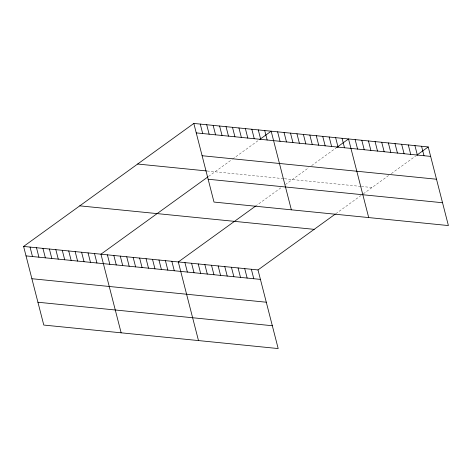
<?xml version="1.0" encoding="UTF-8"?>
<svg xmlns="http://www.w3.org/2000/svg" width="472" height="472" viewBox="0 0 472 472"><rect width="100%" height="100%" fill="white"/><g stroke="black" fill="none" stroke-linecap="round" stroke-linejoin="round"><path stroke-width="0.35" stroke-dasharray="2.36 1.77" d="M208.565 176.434L232.017 159.483M232.584 159.076L259.252 139.806M255.517 206.152L281.241 187.567M285.33 184.611L308.8 167.648M311.638 165.601L336.034 147.972M335.798 213.716L361.522 195.131M363.275 193.862L389.064 175.23M391.335 173.59L415.732 155.961M207.119 170.994L283.755 178.676M284.468 178.752L360.75 186.399M361.416 186.464L372.042 187.531"/><path stroke-width="0.71" d="M335.214 214.14L258.001 269.937L278.185 348.56L43.784 325.06L23.6 246.437L193.815 123.44L428.216 146.94L448.4 225.563L213.999 202.063L193.815 123.44M207.981 176.852L100.949 254.196L121.139 332.813M259.818 139.393L271.164 131.198L291.354 209.816M255.517 206.152L178.304 261.948L198.488 340.572M336.601 147.559L348.519 138.951L368.703 217.574M416.864 155.14L428.216 146.94M196.246 132.897L430.641 156.397M202.105 155.725L436.5 179.224M137.647 164.032L206.4 170.923M208.14 179.242L442.541 202.736M79.774 205.851L314.169 229.351M23.6 246.437L258.001 269.937M26.031 255.895L260.426 279.394M31.889 278.722L266.285 302.222M37.925 302.239L272.326 325.733M421.573 146.273L424.003 155.73M414.929 145.606L417.36 155.064M408.292 144.945L410.717 154.403M401.648 144.279L404.079 153.736M395.005 143.612L397.436 153.07M388.368 142.945L390.792 152.403M381.724 142.279L384.155 151.736M375.081 141.612L377.512 151.07M368.443 140.945L370.868 150.409M361.8 140.284L364.231 149.742M355.156 139.618L357.587 149.075M342.07 138.302L344.501 147.765M335.627 137.659L338.052 147.117M329.179 137.01L331.609 146.468M322.736 136.367L325.161 145.824M316.287 135.718L318.718 145.175M309.844 135.075L312.269 144.532M303.396 134.426L305.827 143.883M296.953 133.782L299.378 143.24M290.504 133.133L292.935 142.591M284.061 132.49L286.486 141.948M277.613 131.841L280.043 141.299M264.721 130.549L267.152 140.007M258.272 129.906L260.703 139.364M251.83 129.257L254.255 138.715M245.381 128.614L247.812 138.072M238.938 127.965L241.363 137.423M232.489 127.316L234.92 136.78M226.047 126.673L228.472 136.131M219.598 126.024L222.029 135.488M251.358 269.27L253.783 278.728M213.155 125.381L215.58 134.839M244.714 268.603L247.145 278.061M206.707 124.732L209.137 134.195M238.077 267.937L240.502 277.4M200.264 124.089L202.689 133.546M231.433 267.276L233.864 276.734M224.79 266.609L227.221 276.067M218.152 265.942L220.577 275.4M211.509 265.276L213.94 274.733M204.866 264.609L207.297 274.067M198.228 263.942L200.653 273.406M191.585 263.282L194.016 272.739M184.941 262.615L187.372 272.073M171.855 261.299L174.286 270.757M165.412 260.656L167.837 270.114M158.964 260.007L161.394 269.465M152.521 259.364L154.946 268.822M146.072 258.715L148.503 268.173M139.629 258.072L142.054 267.53M133.181 257.423L135.611 266.881M126.738 256.78L129.163 266.238M120.289 256.131L122.72 265.588M113.84 255.488L116.271 264.945M107.398 254.839L109.828 264.296M94.506 253.547L96.931 263.004M88.057 252.903L90.488 262.361M81.615 252.255L84.04 261.712M75.166 251.605L77.597 261.069M68.723 250.962L71.148 260.42M62.274 250.313L64.705 259.777M55.832 249.67L58.257 259.128M49.383 249.021L51.814 258.485M42.94 248.378L45.365 257.836M36.492 247.729L38.922 257.187M30.049 247.086L32.474 256.544"/></g></svg>
